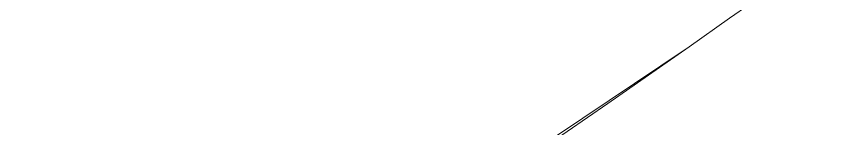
# Model space of a CAD drawing. Header units: millimetres. Extents: x -177800 to -26107, y -132450 to -18386.
# Drawn here: x -164768.884 to -164768.282, y -128358.813 to -128358.732 of the extents above; entities that cross this region are included whole.
import ezdxf

# ---------------------------------------------------------------- set-up
doc = ezdxf.new("R2010")
doc.units = ezdxf.units.MM
doc.layers.add('0-1', color=7, linetype='Continuous', lineweight=5)
doc.layers.add('A-_GENM----_M', color=6, linetype='Continuous', lineweight=9, true_color=0xff00ff)

# ---------------------------------------------------------------- blocks, each defined once
blk = doc.blocks.new('IDA - Toilet Partition - Corner - 950Lx700Width-4428229-BLK 2 UPPER ROOF PLAN')
at = {"layer": 'A-_GENM----_M', "flags": 128}
for points in [[(17.2459, -1783.37188), (16.82709, -1782.69033), (16.38136, -1782.02607)], [(917.2459, -1783.37188), (916.82709, -1782.69033), (916.38136, -1782.02607)]]:
    blk.add_lwpolyline(points, dxfattribs=at)
at = {"layer": 'A-_GENM----_M'}
for centre, radius, start in [((0, -1793.5), 20.5, 32.446637), ((900, -1793.5), 20.5, 32.446637), ((0, -1793.5), 20, 31.819805), ((900, -1793.5), 20, 31.819805)]:
    blk.add_arc(centre, radius, start, 45, dxfattribs=at)
blk = doc.blocks.new('1599_DB_A_BLK3_1STGD_R21_rvt-1-BLK 2 UPPER ROOF PLAN')
at = {"layer": 'A-_GENM----_M', "rotation": 269.9999999999992}
for p in [(-162986.3719, -127442.37346), (-162986.3719, -128342.37346)]:
    blk.add_blockref('IDA - Toilet Partition - Corner - 950Lx700Width-4428229-BLK 2 UPPER ROOF PLAN', p, dxfattribs=at)

msp = doc.modelspace()

# ---------------------------------------------------------------- block references
at = {"layer": '0-1'}
msp.add_blockref('1599_DB_A_BLK3_1STGD_R21_rvt-1-BLK 2 UPPER ROOF PLAN', (0, 0), dxfattribs=at)

doc.saveas('drawing.dxf')
